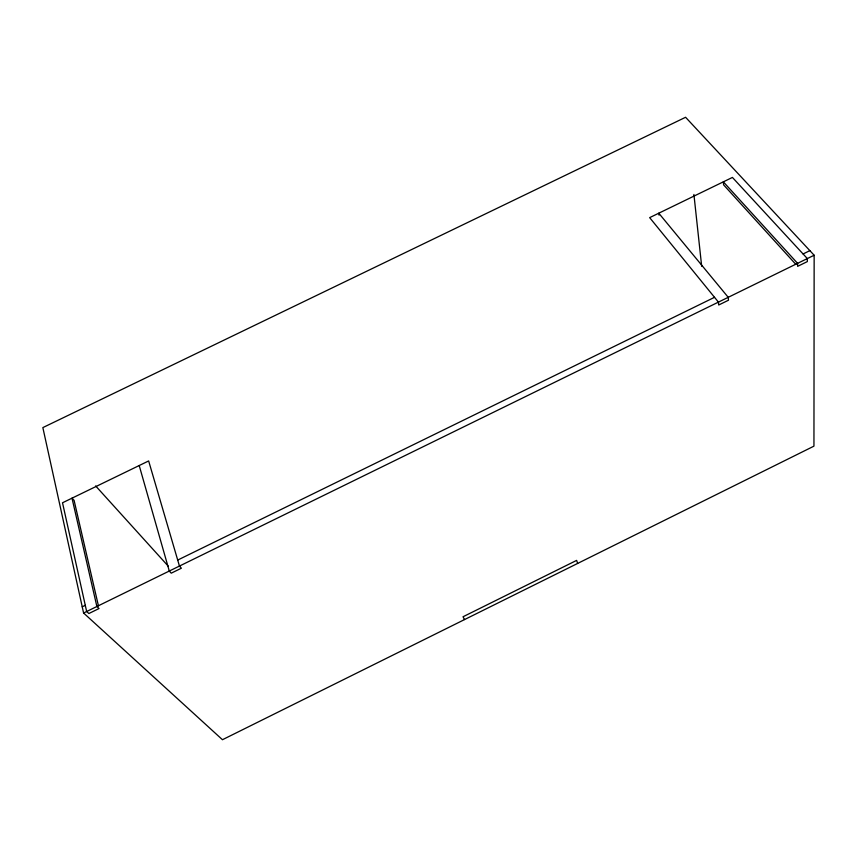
<?xml version="1.0" encoding="UTF-8"?>
<svg xmlns="http://www.w3.org/2000/svg" width="857" height="857" viewBox="0 0 857 857"><rect width="100%" height="100%" fill="white"/><g stroke="black" fill="none" stroke-linecap="round" stroke-linejoin="round"><path stroke-width="1.29" d="M814.15 255.236L813.946 446.154L222.456 739.72L83.59 613.012L42.85 427.6L685.589 117.28L814.15 255.236L83.59 613.012M82.229 606.81L85.282 605.31M177.699 560.071L714.524 297.315M803.073 253.961L809.865 250.64M795.853 264.385L723.597 184.844L723.351 181.845L797.588 263.345L797.642 266.345L807.348 261.589L807.337 258.578L732.424 177.431L649.66 217.635L718.434 302.114L718.712 305.006L728.482 300.218L728.225 297.315L658.776 213.2L659.054 215.15M95.641 485.93L168.122 566.016M464.515 619.579L463.026 616.761L576.632 560.392L577.639 563.435M139.209 465.533L169.29 571.041L171.229 573.172L181.373 568.212L179.456 566.059L148.647 460.948L62.518 502.78L86.653 611.502L88.849 613.526L99.048 608.534L96.884 606.499L72.009 498.174L74.088 500.359L98.448 605.92M693.913 194.453L701.679 266.302"/></g></svg>
